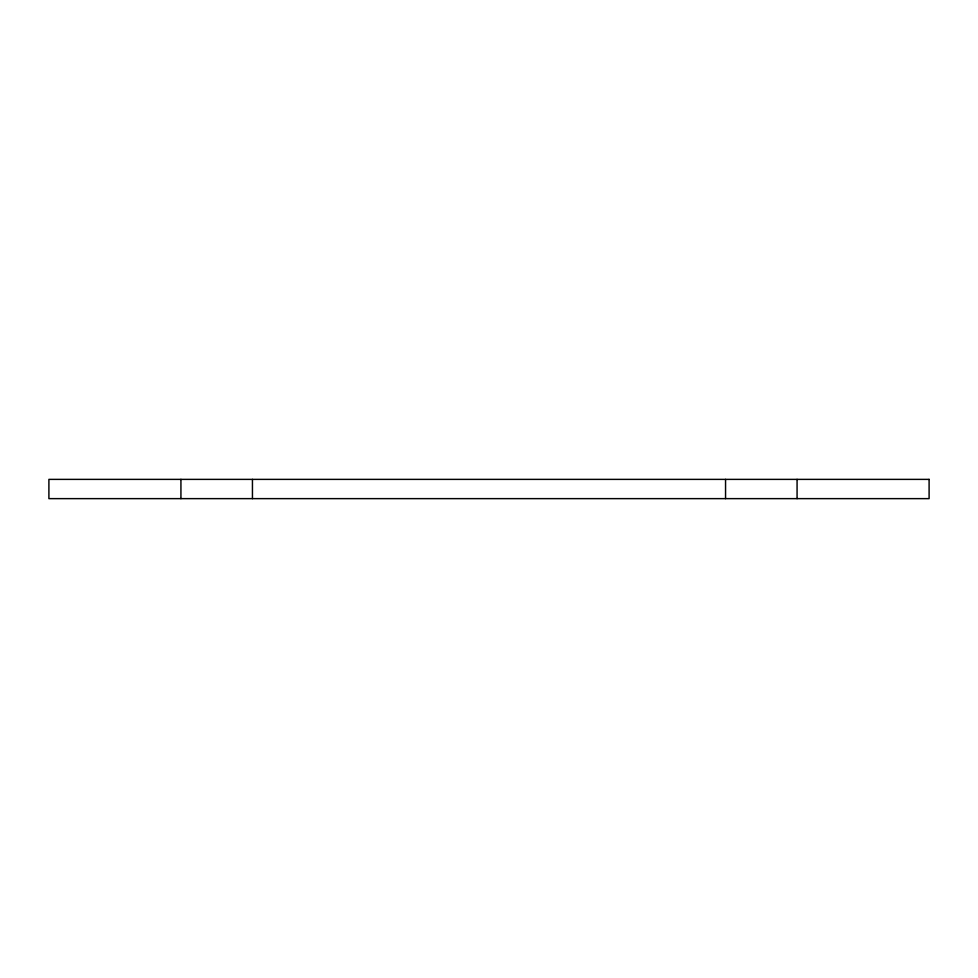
<?xml version="1.0" encoding="UTF-8"?>
<svg xmlns="http://www.w3.org/2000/svg" width="978" height="978" viewBox="0 0 978 978"><rect width="100%" height="100%" fill="white"/><g stroke="black" fill="none" stroke-linecap="round" stroke-linejoin="round"><path stroke-width="1.47" d="M797.07 479.367L797.07 498.633M725.554 479.379L725.554 498.633M252.446 479.379L252.446 498.633M180.93 479.367L180.93 498.633M929.1 479.379L48.9 479.379L48.9 498.633L929.1 498.633L929.1 479.367"/></g></svg>
